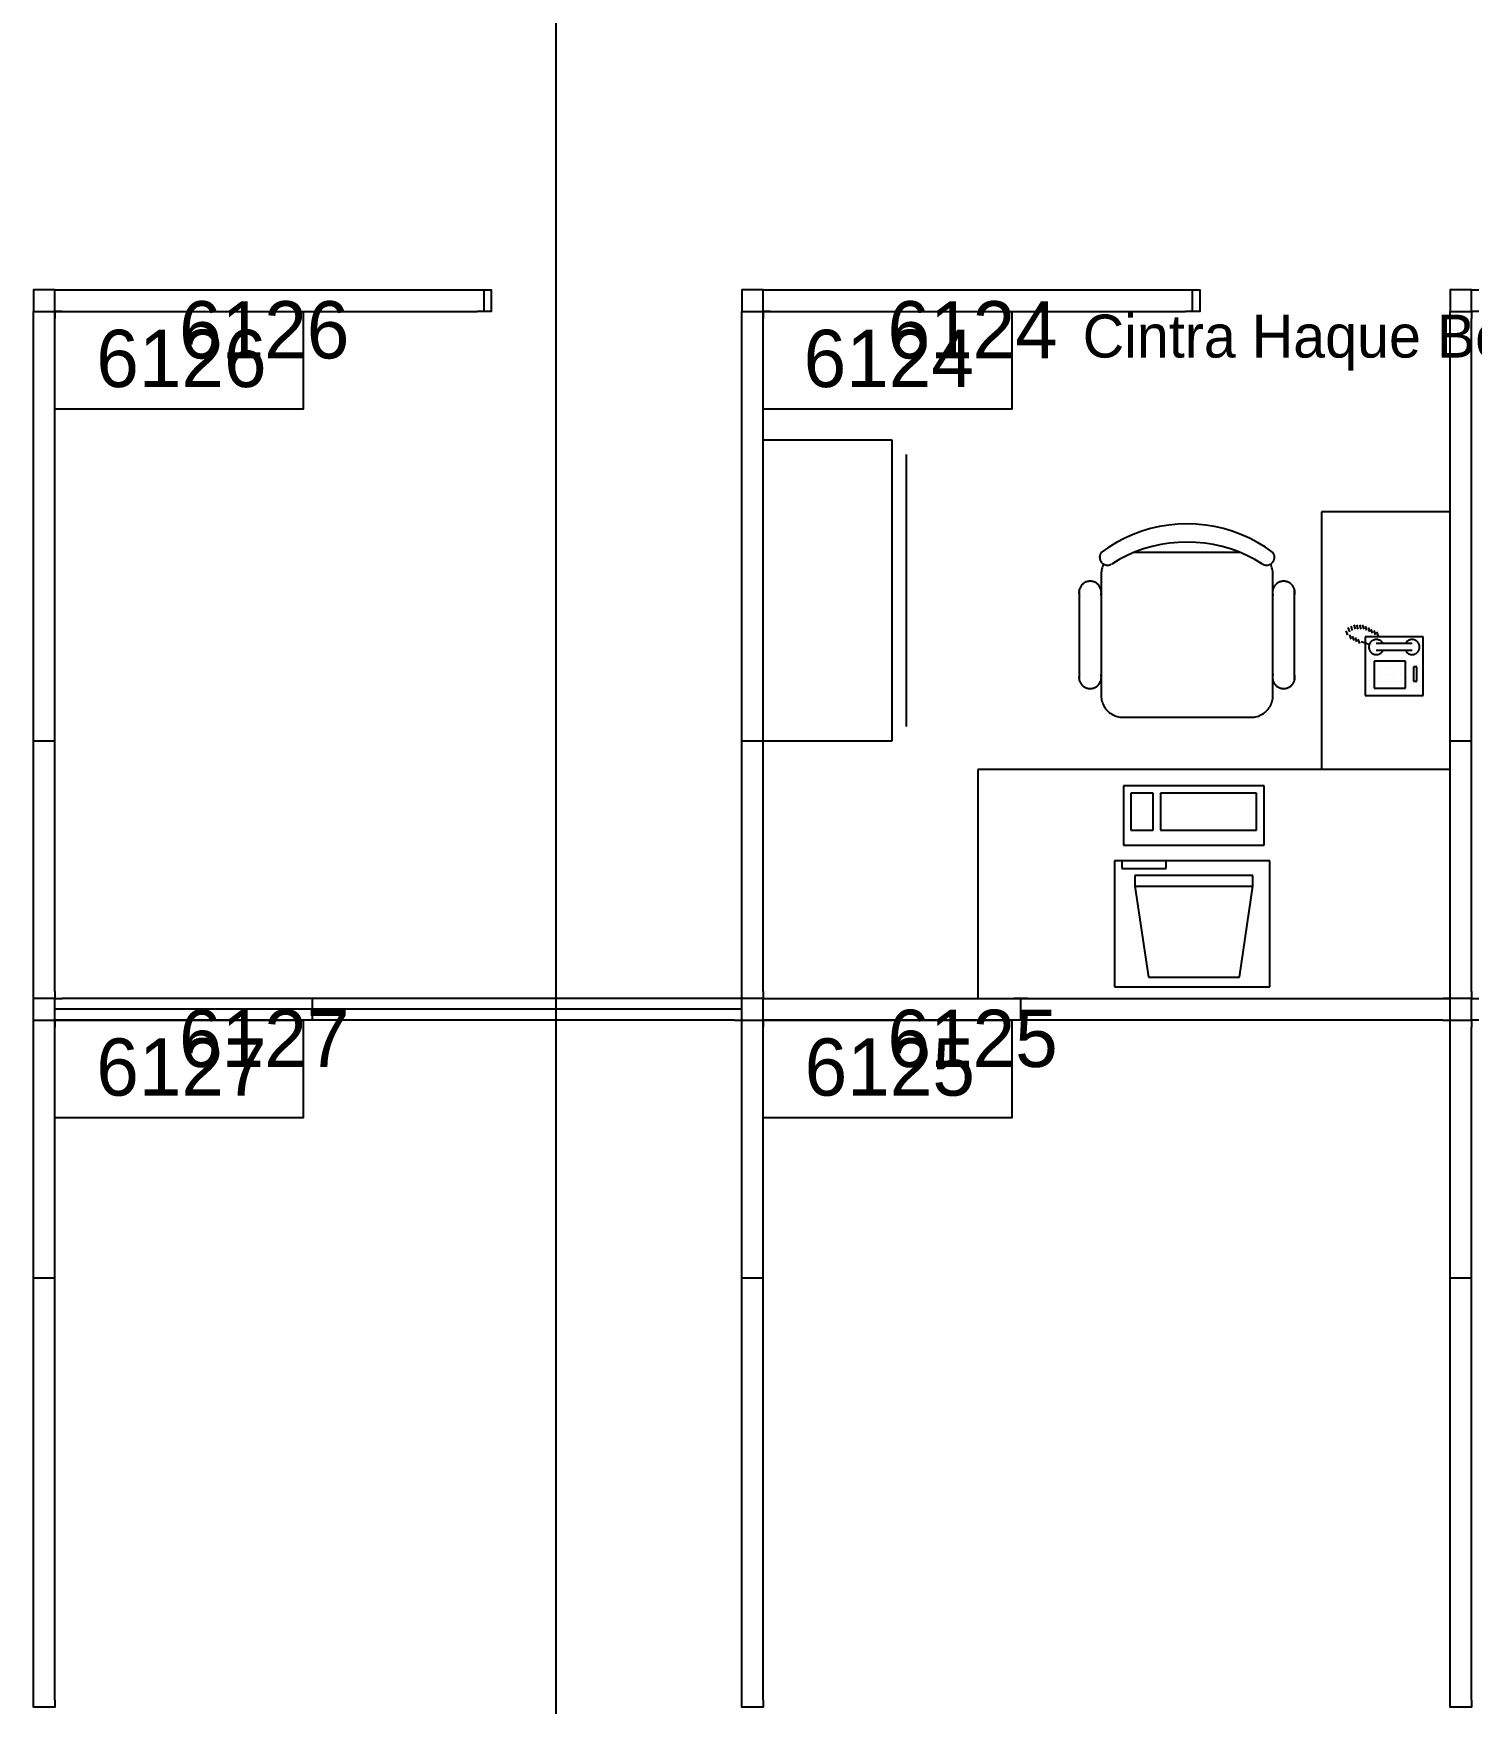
# Model space of a CAD drawing. Header units: millimetres. Extents: x 18694 to 89916, y 18694 to 89916.
# Drawn here: x 74955 to 80061, y 60731 to 66658 of the extents above; entities that cross this region are included whole.
import ezdxf

# ---------------------------------------------------------------- set-up
doc = ezdxf.new("R2010")
doc.units = ezdxf.units.MM
doc.layers.get('0').update_dxf_attribs({"linetype": 'CONTINUOUS'})
for name, color, linetype in [('EMPLOYEE', 7, 'CONTINUOUS'), ('GRIDLN', 7, 'CONTINUOUS'), ('PANELS_201', 7, 'CONTINUOUS'), ('RMNUM', 7, 'CONTINUOUS')]:
    doc.layers.add(name, color=color, linetype=linetype)

msp = doc.modelspace()

# ---------------------------------------------------------------- linework, layer by layer
for p, q in [((78003.366453, 65214.5), (77546.166453, 65214.5)), ((77546.166453, 64147.7), (77546.166453, 65214.5)), ((78003.366453, 64147.7), (78003.366453, 65214.5)), ((78054.166453, 64198.5), (78054.166453, 65163.7)), ((79984.566453, 64960.5), (79527.366453, 64960.5)), ((79527.366453, 64960.5), (79527.366453, 64046.1)), ((79984.566453, 63233.3), (79984.566453, 64960.5)), ((79239.681468, 64816.080695), (78861.723639, 64816.080695)), ((78745.902553, 64739.880695), (78745.902553, 64308.080695)), ((79355.502553, 64308.080695), (79355.502553, 64739.880695)), ((78668.636116, 64362.055695), (78668.636116, 64685.905695)), ((79431.702553, 64362.055695), (79431.702553, 64685.905695)), ((79628.168064, 64534.593003), (79623.088064, 64549.833003)), ((79638.328064, 64539.673003), (79633.248064, 64554.913003)), ((79648.488064, 64544.753003), (79643.408064, 64559.993003)), ((79658.648064, 64544.753003), (79653.568064, 64559.993003)), ((79668.808064, 64544.753003), (79663.728064, 64559.993003)), ((79678.968064, 64544.753003), (79673.888064, 64559.993003)), ((79689.128064, 64539.673003), (79684.048064, 64554.913003)), ((79699.288064, 64534.593003), (79694.208064, 64549.833003)), ((79620.934017, 64522.638688), (79615.854017, 64537.878688)), ((79633.248064, 64509.193003), (79628.168064, 64524.433003)), ((79643.408064, 64504.113003), (79638.328064, 64519.353003)), ((79653.568064, 64499.033003), (79648.488064, 64514.273003)), ((79663.728064, 64493.953003), (79658.648064, 64509.193003)), ((79697.710179, 64489.867732), (79668.808064, 64499.033003)), ((79683.458574, 64516.882965), (79683.458574, 64308.468794)), ((79889.302033, 64516.882965), (79683.458574, 64516.882965)), ((79709.448064, 64529.513003), (79704.368064, 64544.753003)), ((79719.608064, 64524.433003), (79714.528064, 64539.673003)), ((79849.561159, 64493.566088), (79722.561159, 64493.566088)), ((79729.768064, 64519.353003), (79724.688064, 64534.593003)), ((79889.302033, 64308.468794), (79889.302033, 64516.882965)), ((79715.299797, 64430.646998), (79715.299797, 64335.396998)), ((79826.424797, 64430.646998), (79715.299797, 64430.646998)), ((79849.561159, 64468.166088), (79722.561159, 64468.166088)), ((79826.424797, 64335.396998), (79826.424797, 64430.646998)), ((79735.143547, 64406.834498), (79735.143547, 64406.834498)), ((79735.143547, 64383.021998), (79735.143547, 64383.021998)), ((79758.956047, 64406.834498), (79758.956047, 64406.834498)), ((79758.956047, 64383.021998), (79758.956047, 64383.021998)), ((79782.768547, 64406.834498), (79782.768547, 64406.834498)), ((79782.768547, 64383.021998), (79782.768547, 64383.021998)), ((79806.581047, 64406.834498), (79806.581047, 64406.834498)), ((79806.581047, 64383.021998), (79806.581047, 64383.021998)), ((79854.206047, 64410.803248), (79854.206047, 64359.209498)), ((79866.112297, 64410.803248), (79854.206047, 64410.803248)), ((79866.112297, 64359.209498), (79866.112297, 64410.803248)), ((79715.299797, 64335.396998), (79826.424797, 64335.396998)), ((79735.143547, 64359.209498), (79735.143547, 64359.209498)), ((79758.956047, 64359.209498), (79758.956047, 64359.209498)), ((79782.768547, 64359.209498), (79782.768547, 64359.209498)), ((79806.581047, 64359.209498), (79806.581047, 64359.209498)), ((79854.206047, 64359.209498), (79866.112297, 64359.209498)), ((79683.458574, 64308.468794), (79889.302033, 64308.468794)), ((78822.102553, 64231.880695), (79279.302553, 64231.880695)), ((77546.166453, 64147.7), (78003.366453, 64147.7)), ((79984.566453, 64046.1), (78308.166453, 64046.1)), ((78308.166453, 64046.1), (78308.166453, 63233.3)), ((79323.90269, 63988.370404), (78824.968536, 63988.370404)), ((78824.968536, 63988.370404), (78824.968536, 63778.292866)), ((78930.007305, 63962.110712), (78851.228228, 63962.110712)), ((78851.228228, 63962.110712), (78851.228228, 63830.81225)), ((78930.007305, 63830.81225), (78930.007305, 63962.110712)), ((79297.642998, 63962.110712), (78956.266998, 63962.110712)), ((78956.266998, 63962.110712), (78956.266998, 63830.81225)), ((79297.642998, 63830.81225), (79297.642998, 63962.110712)), ((79323.90269, 63778.292866), (79323.90269, 63988.370404)), ((78824.968536, 63778.292866), (79323.90269, 63778.292866)), ((78851.228228, 63830.81225), (78930.007305, 63830.81225)), ((78956.266998, 63830.81225), (79297.642998, 63830.81225)), ((79344.418075, 63721.670404), (78792.964536, 63721.670404)), ((78792.964536, 63721.670404), (78792.964536, 63275.255635)), ((78819.224228, 63721.670404), (78819.224228, 63695.410712)), ((78976.782382, 63695.410712), (78976.782382, 63721.670404)), ((79344.418075, 63275.255635), (79344.418075, 63721.670404)), ((78819.224228, 63695.410712), (78976.782382, 63695.410712)), ((78865.491305, 63669.901113), (78865.491305, 63632.770404)), ((79284.591305, 63669.901113), (78865.491305, 63669.901113)), ((79284.591305, 63632.770404), (79284.591305, 63669.901113)), ((78865.491305, 63632.770404), (79284.591305, 63632.770404)), ((78865.491305, 63632.770404), (78914.266767, 63309.401233)), ((79237.223798, 63309.401233), (79284.591305, 63632.770404)), ((78914.266767, 63309.401233), (79237.223798, 63309.401233)), ((78792.964536, 63275.255635), (79344.418075, 63275.255635)), ((78308.166453, 63233.3), (79984.566453, 63233.3))]:
    msp.add_line(p, q)
for points in [[(79355.502553, 64816.080695), (79328.737853, 64834.839927), (79300.822222, 64851.839209), (79271.87122, 64867.008172), (79242.004687, 64880.284024), (79211.346259, 64891.61181), (79180.022844, 64900.944639), (79148.164107, 64908.243876), (79115.901927, 64913.479307), (79083.369853, 64916.62926), (79050.702553, 64917.680695), (79018.035254, 64916.62926), (78985.50318, 64913.479307), (78953.241, 64908.243876), (78921.382263, 64900.944639), (78890.058848, 64891.61181), (78859.400419, 64880.284024), (78829.533887, 64867.008172), (78800.582885, 64851.839209), (78772.667254, 64834.839927), (78745.902553, 64816.080695)], [(79318.183801, 64775.488925), (79291.195039, 64791.464597), (79263.255743, 64805.712793), (79234.476341, 64818.177198), (79204.970582, 64828.808545), (79174.855086, 64837.564816), (79144.248883, 64844.411402), (79113.272944, 64849.321242), (79082.049698, 64852.274929), (79050.702553, 64853.260791), (79019.355409, 64852.274929), (78988.132163, 64849.321242), (78957.156224, 64844.411402), (78926.550021, 64837.564816), (78896.434525, 64828.808545), (78866.928766, 64818.177198), (78838.149364, 64805.712793), (78810.210068, 64791.464597), (78783.221306, 64775.488925)], [(78745.902553, 64816.080695), (78744.877319, 64814.608018), (78743.949018, 64813.072394), (78743.121502, 64811.480195), (78742.398204, 64809.838024), (78741.782126, 64808.152696), (78741.275822, 64806.431203), (78740.881394, 64804.680686), (78740.600478, 64802.908408), (78740.434239, 64801.121722), (78740.383366, 64799.32804), (78740.448072, 64797.534804), (78740.628088, 64795.749453), (78740.922666, 64793.979395), (78741.330586, 64792.231972), (78741.850153, 64790.514436), (78742.479213, 64788.83391), (78743.215156, 64787.197368), (78744.054928, 64785.611598), (78744.995047, 64784.08318), (78746.03161, 64782.618456), (78747.160319, 64781.2235), (78748.376489, 64779.904102), (78749.675077, 64778.665735), (78751.050693, 64777.513536), (78752.497632, 64776.452285), (78754.009889, 64775.486387), (78755.581191, 64774.619847), (78757.20502, 64773.85626), (78758.874638, 64773.198796), (78760.583118, 64772.650181), (78762.323372, 64772.212692), (78764.088181, 64771.888143), (78765.870223, 64771.677881), (78767.662104, 64771.582778), (78769.456391, 64771.603229), (78771.245639, 64771.739149), (78773.022425, 64771.989975), (78774.779378, 64772.354665), (78776.509209, 64772.831706), (78778.204741, 64773.41912), (78779.858939, 64774.114469), (78781.464942, 64774.914869), (78783.016085, 64775.816998)], [(79318.389022, 64775.816998), (79319.940165, 64774.914869), (79321.546168, 64774.114469), (79323.200366, 64773.41912), (79324.895898, 64772.831706), (79326.625728, 64772.354665), (79328.382682, 64771.989975), (79330.159468, 64771.739149), (79331.948716, 64771.603229), (79333.743003, 64771.582778), (79335.534884, 64771.677881), (79337.316926, 64771.888143), (79339.081735, 64772.212692), (79340.821989, 64772.650181), (79342.530469, 64773.198796), (79344.200087, 64773.85626), (79345.823916, 64774.619847), (79347.395218, 64775.486387), (79348.907475, 64776.452285), (79350.354414, 64777.513536), (79351.73003, 64778.665735), (79353.028617, 64779.904102), (79354.244788, 64781.2235), (79355.373497, 64782.618456), (79356.41006, 64784.08318), (79357.350179, 64785.611598), (79358.189951, 64787.197368), (79358.925894, 64788.83391), (79359.554954, 64790.514436), (79360.074521, 64792.231972), (79360.48244, 64793.979395), (79360.777019, 64795.749453), (79360.957034, 64797.534804), (79361.02174, 64799.32804), (79360.970868, 64801.121722), (79360.804629, 64802.908408), (79360.523713, 64804.680686), (79360.129285, 64806.431203), (79359.622981, 64808.152696), (79359.006903, 64809.838024), (79358.283605, 64811.480195), (79357.456089, 64813.072394), (79356.527788, 64814.608018), (79355.502553, 64816.080695)], [(78754.564256, 64775.165513), (78752.564363, 64771.039643), (78750.816234, 64766.80096), (78749.3262, 64762.464811), (78748.099654, 64758.046897), (78747.141038, 64753.56321), (78746.453823, 64749.029986), (78746.040496, 64744.463637), (78745.902553, 64739.880695)], [(79355.502553, 64739.880695), (79355.364611, 64744.463637), (79354.951284, 64749.029986), (79354.264069, 64753.56321), (79353.305453, 64758.046897), (79352.078907, 64762.464811), (79350.588873, 64766.80096), (79348.840744, 64771.039643), (79346.840851, 64775.165513)], [(78744.836116, 64663.680695), (78745.478094, 64666.18176), (78745.956075, 64668.719278), (78746.268037, 64671.282506), (78746.412657, 64673.860596), (78746.389326, 64676.442634), (78746.19814, 64679.017689), (78745.83991, 64681.574862), (78745.316151, 64684.103327), (78744.629082, 64686.592383), (78743.781609, 64689.031492), (78742.777322, 64691.41033), (78741.62047, 64693.718826), (78740.315951, 64695.947209), (78738.869288, 64698.086047), (78737.286603, 64700.126285), (78735.574596, 64702.059286), (78733.740515, 64703.876869), (78731.792123, 64705.57134), (78729.737667, 64707.135525), (78727.585845, 64708.562803), (78725.345765, 64709.847134), (78723.02691, 64710.983079), (78720.639095, 64711.965831), (78718.192428, 64712.791229), (78715.697266, 64713.45578), (78713.164171, 64713.95667), (78710.603865, 64714.291779), (78708.027188, 64714.459689), (78705.445045, 64714.459689), (78702.868367, 64714.291779), (78700.308062, 64713.95667), (78697.774967, 64713.45578), (78695.279805, 64712.791229), (78692.833138, 64711.965831), (78690.445322, 64710.983079), (78688.126467, 64709.847134), (78685.886387, 64708.562803), (78683.734565, 64707.135525), (78681.68011, 64705.57134), (78679.731718, 64703.876869), (78677.897636, 64702.059286), (78676.18563, 64700.126285), (78674.602945, 64698.086047), (78673.156281, 64695.947209), (78671.851762, 64693.718826), (78670.694911, 64691.41033), (78669.690623, 64689.031492), (78668.843151, 64686.592383), (78668.156081, 64684.103327), (78667.632323, 64681.574862), (78667.274093, 64679.017689), (78667.082907, 64676.442634), (78667.059575, 64673.860596), (78667.204196, 64671.282506), (78667.516157, 64668.719278), (78667.994138, 64666.18176), (78668.636116, 64663.680695)], [(79431.702553, 64663.680695), (79432.344531, 64666.18176), (79432.822512, 64668.719278), (79433.134474, 64671.282506), (79433.279095, 64673.860596), (79433.255763, 64676.442634), (79433.064577, 64679.017689), (79432.706347, 64681.574862), (79432.182588, 64684.103327), (79431.495519, 64686.592383), (79430.648046, 64689.031492), (79429.643759, 64691.41033), (79428.486907, 64693.718826), (79427.182389, 64695.947209), (79425.735725, 64698.086047), (79424.15304, 64700.126285), (79422.441033, 64702.059286), (79420.606952, 64703.876869), (79418.65856, 64705.57134), (79416.604105, 64707.135525), (79414.452283, 64708.562803), (79412.212203, 64709.847134), (79409.893347, 64710.983079), (79407.505532, 64711.965831), (79405.058865, 64712.791229), (79402.563703, 64713.45578), (79400.030608, 64713.95667), (79397.470303, 64714.291779), (79394.893625, 64714.459689), (79392.311482, 64714.459689), (79389.734804, 64714.291779), (79387.174499, 64713.95667), (79384.641404, 64713.45578), (79382.146242, 64712.791229), (79379.699575, 64711.965831), (79377.31176, 64710.983079), (79374.992904, 64709.847134), (79372.752824, 64708.562803), (79370.601002, 64707.135525), (79368.546547, 64705.57134), (79366.598155, 64703.876869), (79364.764074, 64702.059286), (79363.052067, 64700.126285), (79361.469382, 64698.086047), (79360.022718, 64695.947209), (79358.7182, 64693.718826), (79357.561348, 64691.41033), (79356.55706, 64689.031492), (79355.709588, 64686.592383), (79355.022519, 64684.103327), (79354.49876, 64681.574862), (79354.14053, 64679.017689), (79353.949344, 64676.442634), (79353.926012, 64673.860596), (79354.070633, 64671.282506), (79354.382594, 64668.719278), (79354.860576, 64666.18176), (79355.502553, 64663.680695)], [(79745.959961, 64493.566088), (79745.081486, 64495.065695), (79744.107039, 64496.50479), (79743.040775, 64497.87724), (79741.887236, 64499.177197), (79740.651338, 64500.39912), (79739.338349, 64501.537804), (79737.953864, 64502.588394), (79736.503782, 64503.546414), (79734.994283, 64504.407782), (79733.431801, 64505.168826), (79731.822993, 64505.826304), (79730.174715, 64506.377413), (79728.493992, 64506.819805), (79726.787987, 64507.151595), (79725.063968, 64507.371368), (79723.329284, 64507.478189), (79721.591326, 64507.471602), (79719.857502, 64507.351634), (79718.135199, 64507.118798), (79716.431757, 64506.774086), (79714.754436, 64506.318966), (79713.110383, 64505.755378), (79711.506606, 64505.085724), (79709.949937, 64504.312858), (79708.447011, 64503.440072), (79707.004233, 64502.471087), (79705.627752, 64501.410032), (79704.323432, 64500.261429), (79703.096833, 64499.030171), (79701.953181, 64497.721508), (79700.897351, 64496.341014), (79699.933841, 64494.894574), (79699.066758, 64493.388351), (79698.299797, 64491.828764), (79697.636227, 64490.22246), (79697.078874, 64488.576283), (79696.630115, 64486.897249), (79696.291862, 64485.192513), (79696.065555, 64483.46934), (79695.95216, 64481.735073), (79695.95216, 64479.997103), (79696.065555, 64478.262836), (79696.291862, 64476.539663), (79696.630115, 64474.834927), (79697.078874, 64473.155893), (79697.636227, 64471.509716), (79698.299797, 64469.903411), (79699.066758, 64468.343825), (79699.933841, 64466.837602), (79700.897351, 64465.391161), (79701.953181, 64464.010668), (79703.096833, 64462.702004), (79704.323432, 64461.470747), (79705.627752, 64460.322143), (79707.004233, 64459.261088), (79708.447011, 64458.292103), (79709.949937, 64457.419318), (79711.506606, 64456.646451), (79713.110383, 64455.976797), (79714.754436, 64455.413209), (79716.431757, 64454.958089), (79718.135199, 64454.613377), (79719.857502, 64454.380541), (79721.591326, 64454.260574), (79723.329284, 64454.253987), (79725.063968, 64454.360807), (79726.787987, 64454.580581), (79728.493992, 64454.912371), (79730.174715, 64455.354763), (79731.822993, 64455.905872), (79733.431801, 64456.563349), (79734.994283, 64457.324394), (79736.503782, 64458.185761), (79737.953864, 64459.143781), (79739.338349, 64460.194372), (79740.651338, 64461.333055), (79741.887236, 64462.554979), (79743.040775, 64463.854936), (79744.107039, 64465.227386), (79745.081486, 64466.666481), (79745.959961, 64468.166088)], [(79826.162357, 64468.166088), (79827.040832, 64466.666481), (79828.015279, 64465.227386), (79829.081544, 64463.854936), (79830.235083, 64462.554979), (79831.47098, 64461.333055), (79832.783969, 64460.194372), (79834.168455, 64459.143781), (79835.618536, 64458.185761), (79837.128035, 64457.324394), (79838.690517, 64456.563349), (79840.299325, 64455.905872), (79841.947603, 64455.354763), (79843.628326, 64454.912371), (79845.334332, 64454.580581), (79847.05835, 64454.360807), (79848.793034, 64454.253987), (79850.530992, 64454.260574), (79852.264817, 64454.380541), (79853.987119, 64454.613377), (79855.690561, 64454.958089), (79857.367882, 64455.413209), (79859.011935, 64455.976797), (79860.615713, 64456.646451), (79862.172381, 64457.419318), (79863.675307, 64458.292103), (79865.118085, 64459.261088), (79866.494567, 64460.322143), (79867.798886, 64461.470747), (79869.025486, 64462.702004), (79870.169137, 64464.010668), (79871.224968, 64465.391161), (79872.188477, 64466.837602), (79873.05556, 64468.343825), (79873.822521, 64469.903411), (79874.486091, 64471.509716), (79875.043444, 64473.155893), (79875.492203, 64474.834927), (79875.830457, 64476.539663), (79876.056763, 64478.262836), (79876.170158, 64479.997103), (79876.170158, 64481.735073), (79876.056763, 64483.46934), (79875.830457, 64485.192513), (79875.492203, 64486.897249), (79875.043444, 64488.576283), (79874.486091, 64490.22246), (79873.822521, 64491.828764), (79873.05556, 64493.388351), (79872.188477, 64494.894574), (79871.224968, 64496.341014), (79870.169137, 64497.721508), (79869.025486, 64499.030171), (79867.798886, 64500.261429), (79866.494567, 64501.410032), (79865.118085, 64502.471087), (79863.675307, 64503.440072), (79862.172381, 64504.312858), (79860.615713, 64505.085724), (79859.011935, 64505.755378), (79857.367882, 64506.318966), (79855.690561, 64506.774086), (79853.987119, 64507.118798), (79852.264817, 64507.351634), (79850.530992, 64507.471602), (79848.793034, 64507.478189), (79847.05835, 64507.371368), (79845.334332, 64507.151595), (79843.628326, 64506.819805), (79841.947603, 64506.377413), (79840.299325, 64505.826304), (79838.690517, 64505.168826), (79837.128035, 64504.407782), (79835.618536, 64503.546414), (79834.168455, 64502.588394), (79832.783969, 64501.537804), (79831.47098, 64500.39912), (79830.235083, 64499.177197), (79829.081544, 64497.87724), (79828.015279, 64496.50479), (79827.040832, 64495.065695), (79826.162357, 64493.566088)], [(78668.636116, 64384.280695), (78667.994138, 64381.77963), (78667.516157, 64379.242112), (78667.204196, 64376.678883), (78667.059575, 64374.100794), (78667.082907, 64371.518756), (78667.274093, 64368.943701), (78667.632323, 64366.386528), (78668.156081, 64363.858062), (78668.843151, 64361.369007), (78669.690623, 64358.929898), (78670.694911, 64356.55106), (78671.851762, 64354.242564), (78673.156281, 64352.01418), (78674.602945, 64349.875343), (78676.18563, 64347.835105), (78677.897636, 64345.902104), (78679.731718, 64344.084521), (78681.68011, 64342.39005), (78683.734565, 64340.825865), (78685.886387, 64339.398586), (78688.126467, 64338.114256), (78690.445322, 64336.978311), (78692.833138, 64335.995559), (78695.279805, 64335.170161), (78697.774967, 64334.50561), (78700.308062, 64334.00472), (78702.868367, 64333.66961), (78705.445045, 64333.5017), (78708.027188, 64333.5017), (78710.603865, 64333.66961), (78713.164171, 64334.00472), (78715.697266, 64334.50561), (78718.192428, 64335.170161), (78720.639095, 64335.995559), (78723.02691, 64336.978311), (78725.345765, 64338.114256), (78727.585845, 64339.398586), (78729.737667, 64340.825865), (78731.792123, 64342.39005), (78733.740515, 64344.084521), (78735.574596, 64345.902104), (78737.286603, 64347.835105), (78738.869288, 64349.875343), (78740.315951, 64352.01418), (78741.62047, 64354.242564), (78742.777322, 64356.55106), (78743.781609, 64358.929898), (78744.629082, 64361.369007), (78745.316151, 64363.858062), (78745.83991, 64366.386528), (78746.19814, 64368.943701), (78746.389326, 64371.518756), (78746.412657, 64374.100794), (78746.268037, 64376.678883), (78745.956075, 64379.242112), (78745.478094, 64381.77963), (78744.836116, 64384.280695)], [(79355.502553, 64384.280695), (79354.860576, 64381.77963), (79354.382594, 64379.242112), (79354.070633, 64376.678883), (79353.926012, 64374.100794), (79353.949344, 64371.518756), (79354.14053, 64368.943701), (79354.49876, 64366.386528), (79355.022519, 64363.858062), (79355.709588, 64361.369007), (79356.55706, 64358.929898), (79357.561348, 64356.55106), (79358.7182, 64354.242564), (79360.022718, 64352.01418), (79361.469382, 64349.875343), (79363.052067, 64347.835105), (79364.764074, 64345.902104), (79366.598155, 64344.084521), (79368.546547, 64342.39005), (79370.601002, 64340.825865), (79372.752824, 64339.398586), (79374.992904, 64338.114256), (79377.31176, 64336.978311), (79379.699575, 64335.995559), (79382.146242, 64335.170161), (79384.641404, 64334.50561), (79387.174499, 64334.00472), (79389.734804, 64333.66961), (79392.311482, 64333.5017), (79394.893625, 64333.5017), (79397.470303, 64333.66961), (79400.030608, 64334.00472), (79402.563703, 64334.50561), (79405.058865, 64335.170161), (79407.505532, 64335.995559), (79409.893347, 64336.978311), (79412.212203, 64338.114256), (79414.452283, 64339.398586), (79416.604105, 64340.825865), (79418.65856, 64342.39005), (79420.606952, 64344.084521), (79422.441033, 64345.902104), (79424.15304, 64347.835105), (79425.735725, 64349.875343), (79427.182389, 64352.01418), (79428.486907, 64354.242564), (79429.643759, 64356.55106), (79430.648046, 64358.929898), (79431.495519, 64361.369007), (79432.182588, 64363.858062), (79432.706347, 64366.386528), (79433.064577, 64368.943701), (79433.255763, 64371.518756), (79433.279095, 64374.100794), (79433.134474, 64376.678883), (79432.822512, 64379.242112), (79432.344531, 64381.77963), (79431.702553, 64384.280695)], [(78745.902553, 64308.080695), (78746.065704, 64303.096976), (78746.554455, 64298.134599), (78747.366715, 64293.214812), (78748.499005, 64288.358684), (78749.946478, 64283.587008), (78751.702933, 64278.920217), (78753.760851, 64274.378297), (78756.111418, 64269.980695), (78758.744569, 64265.746243), (78761.649029, 64261.693074), (78764.81236, 64257.838544), (78768.221017, 64254.199158), (78771.860402, 64250.790502), (78775.714933, 64247.62717), (78779.768102, 64244.72271), (78784.002553, 64242.089559), (78788.400155, 64239.738992), (78792.942076, 64237.681075), (78797.608866, 64235.924619), (78802.380542, 64234.477147), (78807.236671, 64233.344857), (78812.156458, 64232.532596), (78817.118835, 64232.043845), (78822.102553, 64231.880695)], [(79279.302553, 64231.880695), (79284.286272, 64232.043845), (79289.248649, 64232.532596), (79294.168436, 64233.344857), (79299.024565, 64234.477147), (79303.796241, 64235.924619), (79308.463031, 64237.681075), (79313.004952, 64239.738992), (79317.402553, 64242.089559), (79321.637005, 64244.72271), (79325.690174, 64247.62717), (79329.544705, 64250.790502), (79333.18409, 64254.199158), (79336.592747, 64257.838544), (79339.756078, 64261.693074), (79342.660538, 64265.746243), (79345.293689, 64269.980695), (79347.644256, 64274.378297), (79349.702174, 64278.920217), (79351.458629, 64283.587008), (79352.906101, 64288.358684), (79354.038392, 64293.214812), (79354.850652, 64298.134599), (79355.339403, 64303.096976), (79355.502553, 64308.080695)]]:
    msp.add_lwpolyline(points)
at = {"layer": 'GRIDLN', "color": 9}
msp.add_line((76809.6, 88696.8), (76809.6, 18694.4), dxfattribs=at)
at = {"layer": 'PANELS_201', "color": 6}
for p, q in [((77571.566447, 63233.3), (78435.166447, 63233.3)), ((78485.966447, 63233.3), (79959.166447, 63233.3)), ((78435.166447, 63157.1), (77571.566447, 63157.1)), ((79959.166447, 63157.1), (78485.966447, 63157.1))]:
    msp.add_line(p, q, dxfattribs=at)
for points in [[(75031.566447, 65747.9), (74955.366447, 65747.9), (74955.366447, 65671.7)], [(75056.966447, 65671.7), (75031.566447, 65671.7), (75031.566447, 65747.9), (75056.966447, 65747.9)], [(75056.966447, 65747.9), (76530.166447, 65747.9)], [(76530.166447, 65747.9), (76555.566447, 65747.9), (76580.966447, 65747.9), (76580.966447, 65671.7), (76530.166447, 65671.7)], [(76555.566447, 65671.7), (76555.566447, 65747.9)], [(77546.166447, 65747.9), (77469.966447, 65747.9), (77469.966447, 65671.7)], [(77571.566447, 65671.7), (77546.166447, 65671.7), (77546.166447, 65747.9), (77571.566447, 65747.9)], [(77571.566447, 65747.9), (79044.766447, 65747.9)], [(79044.766447, 65747.9), (79070.166447, 65747.9), (79095.566447, 65747.9), (79095.566447, 65671.7), (79044.766447, 65671.7)], [(79070.166447, 65671.7), (79070.166447, 65747.9)], [(80060.766447, 65747.9), (79984.566447, 65747.9), (79984.566447, 65671.7)], [(80086.166447, 65671.7), (80060.766447, 65671.7), (80060.766447, 65747.9), (80086.166447, 65747.9)], [(74955.366447, 65646.3), (74955.366447, 65671.7), (75031.566447, 65671.7), (75031.566447, 65646.3)], [(74955.366447, 64173.1), (74955.366447, 65646.3)], [(75031.566447, 64173.1), (75031.566447, 65646.3)], [(75056.966447, 65671.7), (76530.166447, 65671.7)], [(77469.966447, 65646.3), (77469.966447, 65671.7), (77546.166447, 65671.7), (77546.166447, 65646.3)], [(77469.966447, 64173.1), (77469.966447, 65646.3)], [(77546.166447, 64173.1), (77546.166447, 65646.3)], [(77571.566447, 65671.7), (79044.766447, 65671.7)], [(79984.566447, 65646.3), (79984.566447, 65671.7), (80060.766447, 65671.7), (80060.766447, 65646.3)], [(79984.566447, 64173.1), (79984.566447, 65646.3)], [(80060.766447, 64173.1), (80060.766447, 65646.3)], [(74955.366447, 64122.3), (74955.366447, 64173.1)], [(74955.366447, 64147.7), (75031.566447, 64147.7)], [(75031.566447, 64122.3), (75031.566447, 64173.1)], [(77469.966447, 64122.3), (77469.966447, 64173.1)], [(77469.966447, 64147.7), (77546.166447, 64147.7)], [(77546.166447, 64122.3), (77546.166447, 64173.1)], [(79984.566447, 64122.3), (79984.566447, 64173.1)], [(79984.566447, 64147.7), (80060.766447, 64147.7)], [(80060.766447, 64122.3), (80060.766447, 64173.1)], [(74955.366447, 63258.7), (74955.366447, 64122.3)], [(75031.566447, 63258.7), (75031.566447, 64122.3)], [(77469.966447, 63258.7), (77469.966447, 64122.3)], [(77546.166447, 63258.7), (77546.166447, 64122.3)], [(79984.566447, 63258.7), (79984.566447, 64122.3)], [(80060.766447, 63258.7), (80060.766447, 64122.3)], [(75031.566447, 63258.7), (75031.566447, 63233.3), (74955.366447, 63233.3), (74955.366447, 63258.7)], [(77546.166447, 63258.7), (77546.166447, 63233.3), (77469.966447, 63233.3), (77469.966447, 63258.7)], [(80060.766447, 63258.7), (80060.766447, 63233.3), (79984.566447, 63233.3), (79984.566447, 63258.7)], [(74955.366447, 63157.1), (74955.366447, 63233.3)], [(75056.966447, 63157.1), (75031.566447, 63157.1), (75031.566447, 63233.3), (75056.966447, 63233.3)], [(75945.966447, 63195.2), (75031.566447, 63195.2)], [(75920.566447, 63233.3), (75056.966447, 63233.3)], [(75971.366447, 63233.3), (75920.566447, 63233.3)], [(75945.966447, 63157.1), (75945.966447, 63233.3)], [(77469.966447, 63195.2), (75945.966447, 63195.2)], [(77444.566447, 63233.3), (75971.366447, 63233.3)], [(77444.566447, 63157.1), (77469.966447, 63157.1), (77469.966447, 63233.3), (77444.566447, 63233.3)], [(77571.566447, 63157.1), (77546.166447, 63157.1), (77546.166447, 63233.3), (77571.566447, 63233.3)], [(78485.966447, 63233.3), (78435.166447, 63233.3)], [(78460.566447, 63157.1), (78460.566447, 63233.3)], [(79959.166447, 63157.1), (79984.566447, 63157.1), (79984.566447, 63233.3), (79959.166447, 63233.3)], [(80086.166447, 63157.1), (80060.766447, 63157.1), (80060.766447, 63233.3), (80086.166447, 63233.3)], [(74955.366447, 63131.7), (74955.366447, 63157.1), (75031.566447, 63157.1), (75031.566447, 63131.7)], [(74955.366447, 62268.1), (74955.366447, 63131.7)], [(75031.566447, 62268.1), (75031.566447, 63131.7)], [(75920.566447, 63157.1), (75056.966447, 63157.1)], [(75971.366447, 63157.1), (75920.566447, 63157.1)], [(77444.566447, 63157.1), (75971.366447, 63157.1)], [(77469.966447, 63131.7), (77469.966447, 63157.1), (77546.166447, 63157.1), (77546.166447, 63131.7)], [(77469.966447, 62268.1), (77469.966447, 63131.7)], [(77546.166447, 62268.1), (77546.166447, 63131.7)], [(78485.966447, 63157.1), (78435.166447, 63157.1)], [(79984.566447, 63131.7), (79984.566447, 63157.1), (80060.766447, 63157.1), (80060.766447, 63131.7)], [(79984.566447, 62268.1), (79984.566447, 63131.7)], [(80060.766447, 62268.1), (80060.766447, 63131.7)], [(74955.366447, 62217.3), (74955.366447, 62268.1)], [(74955.366447, 62242.7), (75031.566447, 62242.7)], [(75031.566447, 62217.3), (75031.566447, 62268.1)], [(77469.966447, 62217.3), (77469.966447, 62268.1)], [(77469.966447, 62242.7), (77546.166447, 62242.7)], [(77546.166447, 62217.3), (77546.166447, 62268.1)], [(79984.566447, 62217.3), (79984.566447, 62268.1)], [(79984.566447, 62242.7), (80060.766447, 62242.7)], [(80060.766447, 62217.3), (80060.766447, 62268.1)], [(74955.366447, 60744.1), (74955.366447, 62217.3)], [(75031.566447, 60744.1), (75031.566447, 62217.3)], [(77469.966447, 60744.1), (77469.966447, 62217.3)], [(77546.166447, 60744.1), (77546.166447, 62217.3)], [(79984.566447, 60744.1), (79984.566447, 62217.3)], [(80060.766447, 60744.1), (80060.766447, 62217.3)], [(75031.566447, 60744.1), (75031.566447, 60718.7), (74955.366447, 60718.7), (74955.366447, 60744.1)], [(77546.166447, 60744.1), (77546.166447, 60718.7), (77469.966447, 60718.7), (77469.966447, 60744.1)], [(80060.766447, 60744.1), (80060.766447, 60718.7), (79984.566447, 60718.7), (79984.566447, 60744.1)]]:
    msp.add_lwpolyline(points, dxfattribs=at)
at = {"layer": 'RMNUM', "color": 30}
for points in [[(75031.566472, 65671.7), (75913.495442, 65671.7), (75913.495442, 65324.800313), (75031.566472, 65324.800313), (75031.566472, 65671.7)], [(77546.166472, 65671.7), (78428.095442, 65671.7), (78428.095442, 65324.800313), (77546.166472, 65324.800313), (77546.166472, 65671.7)], [(75031.566472, 63157.1), (75913.495442, 63157.1), (75913.495442, 62810.200313), (75031.566472, 62810.200313), (75031.566472, 63157.1)], [(77546.166472, 63157.1), (78428.095442, 63157.1), (78428.095442, 62810.200313), (77546.166472, 62810.200313), (77546.166472, 63157.1)]]:
    msp.add_lwpolyline(points, dxfattribs=at)

# ---------------------------------------------------------------- texts
at = {"layer": 'EMPLOYEE', "color": 1}
msp.add_text('Cintra Haque Bob Felton Dan Burkes', height=152.4, dxfattribs=at).set_placement((78680.160609, 65508.106821))
at = {"layer": 'RMNUM', "color": 30}
for s, p in [('6126', (75472.530944, 65505.060633)), ('6124', (77987.130944, 65505.060633)), ('6126', (75178.616659, 65403.460633)), ('6124', (77689.588087, 65403.460633)), ('6127', (75472.530944, 62990.460633)), ('6125', (77987.130944, 62990.460633)), ('6127', (75178.616659, 62888.860633)), ('6125', (77693.216659, 62888.860633))]:
    msp.add_text(s, height=203.2, dxfattribs=at).set_placement(p)

doc.saveas('drawing.dxf')
